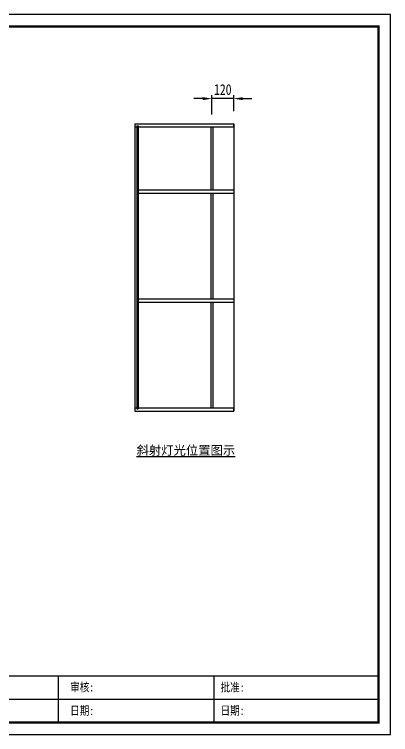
# Model space of a CAD drawing. Header units: millimetres. Extents: x 0 to 1097966, y -63096 to 223085.
# Drawn here: x 338909.9 to 339119.2, y -57266.7 to -56865.8 of the extents above; entities that cross this region are included whole.
import ezdxf

# ---------------------------------------------------------------- set-up
doc = ezdxf.new("R2010")
doc.units = ezdxf.units.MM
doc.layers.add('DZ-文字说明', color=1, linetype='Continuous')
doc.styles.add('DZ-宋体2.5', font='', dxfattribs={"width": 0.8, "height": 2.5})
doc.styles.add('TEXT', font='', dxfattribs={"width": 0.8})
doc.styles.add('宋体', font='')
doc.styles.get('DZ-宋体2.5').set_extended_font_data('SimSun')
doc.styles.get('TEXT').set_extended_font_data('SimSun')
doc.styles.get('宋体').set_extended_font_data('SimSun')
doc.dimstyles.new('副本 (2) (2) ISO-25', dxfattribs={"dimtxt": 18, "dimasz": 13, "dimexe": 6, "dimexo": 12, "dimgap": 6, "dimtad": 1, "dimtxsty": 'TEXT', "dimcen": 2.5, "dimclrd": 5, "dimclre": 5, "dimclrt": 5, "dimadec": 0, "dimazin": 0, "dimtfac": 1, "dimtmove": 0, "dimatfit": 3, "dimldrblk": 'BOXFILLED', "dimfxl": 1.25, "dimarcsym": 0})

# ---------------------------------------------------------------- blocks, each defined once
blk = doc.blocks.new('*D722')
at = {"color": 5, "lineweight": -2, "transparency": 16777216}
for p, q in [((339019.74, -56921.39), (339019.74, -56910.64)), ((339031.94, -56919.59), (339031.94, -56910.64)), ((339014.74, -56912.64), (339009.74, -56912.64)), ((339031.94, -56912.64), (339019.74, -56912.64)), ((339036.94, -56912.64), (339041.94, -56912.64))]:
    blk.add_line(p, q, dxfattribs=at)
at = {"color": 5, "lineweight": 13, "transparency": 16777216}
for points in [[(339014.74, -56911.81), (339014.74, -56913.47), (339019.74, -56912.64)], [(339036.94, -56911.81), (339036.94, -56913.47), (339031.94, -56912.64)]]:
    blk.add_solid(points, dxfattribs=at)
at = {"layer": 'Defpoints', "color": 0, "lineweight": 13, "transparency": 16777216}
for p in [(339019.74, -56912.64), (339031.94, -56926.59), (339019.74, -56928.39)]:
    blk.add_point(p, dxfattribs=at)
at = {"color": 5, "lineweight": 13, "transparency": 16777216, "insert": (339025.84, -56907.64), "char_height": 6, "attachment_point": 5, "style": 'TEXT'}
blk.add_mtext('120', dxfattribs=at)
blk = doc.blocks.new('_BoxFilled')
at = {"color": 0, "linetype": 'ByBlock', "lineweight": -2}
blk.add_line((-0.5, 0), (-1, 0), dxfattribs=at)
at = {"color": 0, "linetype": 'ByBlock'}
blk.add_solid([(-0.5, 0.5), (0.5, 0.5), (-0.5, -0.5), (0.5, -0.5)], dxfattribs=at)

msp = doc.modelspace()

# ---------------------------------------------------------------- linework, layer by layer
at = {"lineweight": 30}
for p, q in [((338976.941, -56926.587), (339031.941, -56926.587)), ((338976.941, -56926.587), (338976.941, -57086.587)), ((339031.841, -56926.587), (339031.841, -56928.387)), ((339031.941, -56926.587), (339031.941, -57086.587)), ((338976.941, -56928.387), (338977.941, -56928.387)), ((338977.941, -56927.787), (338978.841, -56927.787)), ((338977.941, -56927.787), (338977.941, -57085.387)), ((338978.841, -56927.787), (338978.841, -57085.387)), ((338978.841, -56928.387), (339031.841, -56928.387)), ((339019.241, -56928.387), (339019.241, -56963.387)), ((339020.241, -56928.387), (339020.241, -56963.387)), ((338978.841, -56963.387), (339031.841, -56963.387)), ((338978.841, -56965.187), (339031.841, -56965.187)), ((339019.241, -56965.187), (339019.241, -57024.087)), ((339020.241, -56965.187), (339020.241, -57024.087)), ((338978.841, -57024.087), (339031.741, -57024.087)), ((338978.841, -57025.887), (339031.741, -57025.887)), ((339019.241, -57025.887), (339019.241, -57084.787)), ((339020.241, -57025.887), (339020.241, -57084.787)), ((338976.941, -57084.787), (338977.941, -57084.787)), ((338976.941, -57086.587), (339031.941, -57086.587)), ((338977.941, -57085.387), (338978.841, -57085.387)), ((338978.841, -57084.787), (339031.841, -57084.787)), ((339031.841, -57084.787), (339031.841, -57086.587))]:
    msp.add_line(p, q, dxfattribs=at)
msp.add_lwpolyline([(338552.218, -57266.703), (339119.218, -57266.703), (339119.218, -56865.753), (338552.218, -56865.753)], close=True)
at = {"const_width": 1.35}
msp.add_lwpolyline([(338558.968, -57259.953), (339112.468, -57259.953), (339112.468, -56872.503), (338558.968, -56872.503)], close=True, dxfattribs=at)
at = {"layer": 'DZ-文字说明', "color": 7}
for p, q in [((338934.469, -57259.953), (338934.469, -57233.975)), ((339021.049, -57259.953), (339021.049, -57233.975)), ((338648.299, -57246.964), (339112.468, -57246.964))]:
    msp.add_line(p, q, dxfattribs=at)
msp.add_lwpolyline([(338558.968, -57233.975), (339112.468, -57233.975), (339112.468, -57259.953), (338558.968, -57259.953)], close=True, dxfattribs=at)

# ---------------------------------------------------------------- texts
at = {"style": 'DZ-宋体2.5', "width": 0.8}
for s, p in [('审核:', (338940.904, -57242.711)), ('批准:', (339024.6, -57242.79)), ('日期:', (338940.904, -57255.771)), ('日期:', (339024.6, -57255.714))]:
    msp.add_text(s, height=4.7732, dxfattribs=at).set_placement(p)
at = {"color": 4, "insert": (338977.864, -57108.702), "char_height": 5.03079, "width": 58.50205, "attachment_point": 4, "style": '宋体'}
msp.add_mtext('{\\L\\C256;斜射灯光位置图示}', dxfattribs=at)

# ---------------------------------------------------------------- dimensions: what is measured, and where the dimension line sits
at = {"lineweight": 13}
dim = msp.add_linear_dim(base=(339019.736, -56912.639), p1=(339031.941, -56926.587), p2=(339019.736, -56928.387), text='120', dimstyle='副本 (2) (2) ISO-25', override={"dimtxt": 6, "dimasz": 5, "dimexe": 2, "dimexo": 7, "dimgap": 2, "dimfxl": 30, "dimfxlon": 1}, dxfattribs=at)
dim.commit()
dim.dimension.update_dxf_attribs({"geometry": '*D722', "text_midpoint": (339025.839, -56912.639), "dimtype": 160})

doc.saveas('drawing.dxf')
